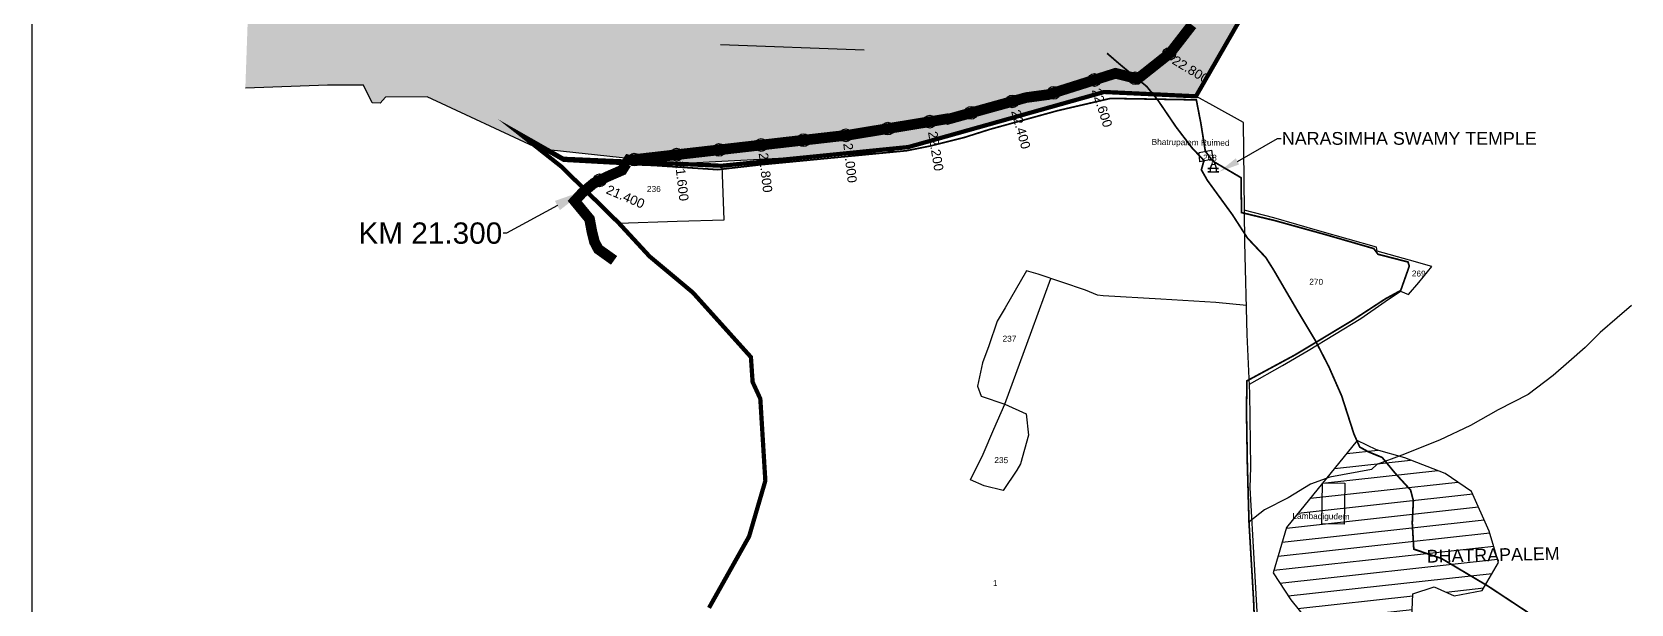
# Model space of a CAD drawing. Header units: millimetres. Extents: x 361522 to 370455, y 1839483 to 1850647.
# Drawn here: x 361522 to 365278, y 1844329 to 1845672 of the extents above; entities that cross this region are included whole.
import ezdxf
from ezdxf import colors
from ezdxf.entities.mleader import LeaderData, LeaderLine
from ezdxf.enums import TextEntityAlignment as Align
from ezdxf.math import Vec2, Vec3

# ---------------------------------------------------------------- set-up
doc = ezdxf.new("R2010")
doc.units = ezdxf.units.MM
doc.header["$PDMODE"] = 32
doc.header["$PDSIZE"] = 30
for name, color, linetype in [('BND', 6, 'Continuous'), ('CSMark', 72, 'Continuous'), ('DIMENSION', 1, 'Continuous'), ('FRL', 3, 'Continuous'), ('Plot', 7, 'Continuous'), ('ROADS', 50, 'Continuous'), ('VILLAGE AREA', 1, 'Continuous')]:
    doc.layers.add(name, color=color, linetype=linetype)
doc.styles.get("Standard").update_dxf_attribs({"font": 'arial.ttf'})
doc.dimstyles.get("Standard").update_dxf_attribs({"dimtxt": 0.18, "dimasz": 0.18, "dimexe": 0.18, "dimexo": 0.0625, "dimgap": 0.09, "dimtad": 0, "dimtih": 1, "dimtoh": 1, "dimdec": 4, "dimzin": 0, "dimdsep": 46, "dimtxsty": 'Standard', "dimcen": 0.09, "dimadec": 0, "dimazin": 0, "dimtfac": 1, "dimtdec": 4, "dimtofl": 0, "dimtmove": 0, "dimatfit": 3, "dimfxl": 1, "dimtolj": 1, "dimtzin": 0, "dimarcsym": 0})

msp = doc.modelspace()

# ---------------------------------------------------------------- hatches: boundary and pattern name
h = msp.add_hatch()
h.set_pattern_fill('DASH,_O', color=4, scale=20, angle=45)
h.set_pattern_definition([(45, (0, 0), (7e-15, 89.8025612), [63.5, -63.5])])
edge = h.paths.add_edge_path()
edge.add_line((369972.5, 1850035), (369973.5, 1850437.3))
edge.add_line((369973.5, 1850437.3), (369901.1, 1850435.9))
edge.add_line((369901.1, 1850435.9), (369863.2, 1850432))
edge.add_line((369863.2, 1850432), (369636.1, 1850417.2))
edge.add_line((369636.1, 1850417.2), (369473.7, 1850396.9))
edge.add_line((369473.7, 1850396.9), (369263.9, 1850383.4))
edge.add_line((369263.9, 1850383.4), (369125.1, 1850352.9))
edge.add_line((369125.1, 1850352.9), (368996.5, 1850292.1))
edge.add_line((368996.5, 1850292.1), (368861.2, 1850204.2))
edge.add_line((368861.2, 1850204.2), (368671.7, 1850102.8))
edge.add_line((368671.7, 1850102.8), (368448.3, 1850018.3))
edge.add_line((368448.3, 1850018.3), (368272.4, 1849913.5))
edge.add_line((368272.4, 1849913.5), (368004.2, 1849827.1))
edge.add_line((368004.2, 1849827.1), (367788.8, 1849714.8))
edge.add_line((367788.8, 1849714.8), (367519.3, 1849605.2))
edge.add_line((367519.3, 1849605.2), (367186.6, 1849449))
edge.add_line((367186.6, 1849449), (366786.7, 1849232))
edge.add_line((366786.7, 1849232), (366520.6, 1849095.8))
edge.add_line((366520.6, 1849095.8), (366203.8, 1848968.1))
edge.add_line((366203.8, 1848968.1), (366030.8, 1848868.4))
edge.add_line((366030.8, 1848868.4), (365841.2, 1848735.4))
edge.add_line((365841.2, 1848735.4), (365673, 1848657.9))
edge.add_arc((365678.8, 1848638.8), 20, 106.8474, 172.1337)
edge.add_arc((366210.4, 1848161.8), 730.8, 138.9743, 154.1147)
edge.add_line((365552.9, 1848480.9), (365495.4, 1848364.8))
edge.add_arc((365995.6, 1848175.1), 535, 159.2374, 179.5382)
edge.add_line((365460.7, 1848179.4), (365365.8, 1848042.3))
edge.add_line((365365.8, 1848042.3), (365228.7, 1847989.9))
edge.add_line((365228.7, 1847989.9), (365128.7, 1847897.9))
edge.add_line((365128.7, 1847897.9), (364872.5, 1847479.8))
edge.add_line((364872.5, 1847479.8), (364843.9, 1847422.6))
edge.add_line((364843.9, 1847422.6), (364815.2, 1847365.4))
edge.add_line((364815.2, 1847365.4), (364786.6, 1847308.2))
edge.add_line((364786.6, 1847308.2), (364757.9, 1847250.9))
edge.add_line((364757.9, 1847250.9), (364729.1, 1847193.6))
edge.add_line((364729.1, 1847193.6), (364700.4, 1847136.2))
edge.add_line((364700.4, 1847136.2), (364671.5, 1847078.7))
edge.add_line((364671.5, 1847078.7), (364642.5, 1847021.1))
edge.add_line((364642.5, 1847021.1), (364613.5, 1846963.4))
edge.add_line((364613.5, 1846963.4), (364584.3, 1846905.5))
edge.add_line((364584.3, 1846905.5), (364555.1, 1846847.6))
edge.add_line((364555.1, 1846847.6), (364525.7, 1846789.4))
edge.add_line((364525.7, 1846789.4), (364496.1, 1846731.1))
edge.add_line((364496.1, 1846731.1), (364466.3, 1846672.7))
edge.add_line((364466.3, 1846672.7), (364436.1, 1846614.5))
edge.add_line((364436.1, 1846614.5), (364405.2, 1846556.6))
edge.add_line((364405.2, 1846556.6), (364373.3, 1846499.4))
edge.add_line((364373.3, 1846499.4), (364340.3, 1846443))
edge.add_line((364340.3, 1846443), (364305.8, 1846387.8))
edge.add_line((364305.8, 1846387.8), (364269.8, 1846333.9))
edge.add_line((364269.8, 1846333.9), (364231.8, 1846281.7))
edge.add_line((364231.8, 1846281.7), (364191.8, 1846231.3))
edge.add_line((364191.8, 1846231.3), (364149.4, 1846183))
edge.add_line((364149.4, 1846183), (364104.4, 1846137.1))
edge.add_line((364104.4, 1846137.1), (364056.7, 1846093.8))
edge.add_line((364056.7, 1846093.8), (364005.8, 1846053.3))
edge.add_line((364005.8, 1846053.3), (363952.1, 1846016.2))
edge.add_line((363952.1, 1846016.2), (363895.7, 1845983.3))
edge.add_line((363895.7, 1845983.3), (363837.1, 1845955.3))
edge.add_line((363837.1, 1845955.3), (363776.7, 1845933.1))
edge.add_line((363776.7, 1845933.1), (363714.9, 1845917.5))
edge.add_line((363714.9, 1845917.5), (363651.9, 1845907.8))
edge.add_line((363651.9, 1845907.8), (363588, 1845902.5))
edge.add_line((363588, 1845902.5), (363523.3, 1845899.8))
edge.add_line((363523.3, 1845899.8), (363458.1, 1845898.2))
edge.add_line((363458.1, 1845898.2), (363392.5, 1845895.9))
edge.add_line((363392.5, 1845895.9), (363326.8, 1845891.8))
edge.add_line((363326.8, 1845891.8), (363261, 1845886.6))
edge.add_line((363261, 1845886.6), (363195.4, 1845881))
edge.add_line((363195.4, 1845881), (363130, 1845876.1))
edge.add_line((363130, 1845876.1), (363065, 1845872.5))
edge.add_line((363065, 1845872.5), (363000.6, 1845871.3))
edge.add_line((363000.6, 1845871.3), (362936.8, 1845873.1))
edge.add_line((362936.8, 1845873.1), (362873.9, 1845879))
edge.add_line((362873.9, 1845879), (362811.9, 1845889.7))
edge.add_line((362811.9, 1845889.7), (362750.9, 1845905.9))
edge.add_line((362750.9, 1845905.9), (362690.9, 1845927.1))
edge.add_line((362690.9, 1845927.1), (362631.5, 1845951.9))
edge.add_line((362631.5, 1845951.9), (362572.5, 1845978.9))
edge.add_line((362572.5, 1845978.9), (362513.5, 1846006.6))
edge.add_line((362513.5, 1846006.6), (362454.2, 1846033.8))
edge.add_line((362454.2, 1846033.8), (362394.4, 1846059.1))
edge.add_line((362394.4, 1846059.1), (362333.7, 1846080.9))
edge.add_line((362333.7, 1846080.9), (362272, 1846098.2))
edge.add_line((362272, 1846098.2), (362209.1, 1846110.9))
edge.add_line((362209.1, 1846110.9), (362145.4, 1846119.6))
edge.add_line((362145.4, 1846119.6), (362081, 1846124.8))
edge.add_line((362081, 1846124.8), (362043.5, 1846126.3))
edge.add_line((362043.5, 1846126.3), (362022.8, 1845540.1))
edge.add_line((362022.8, 1845540.1), (362216, 1845547.5))
edge.add_line((362216, 1845547.5), (362300.6, 1845547))
edge.add_line((362300.6, 1845547), (362320.4, 1845505.3))
edge.add_line((362320.4, 1845505.3), (362339.3, 1845504.7))
edge.add_line((362339.3, 1845504.7), (362352.2, 1845518.6))
edge.add_line((362352.2, 1845518.6), (362450.3, 1845520.1))
edge.add_line((362450.3, 1845520.1), (362712.6, 1845397.4))
edge.add_line((362712.6, 1845397.4), (363038.7, 1845362.4))
edge.add_line((363038.7, 1845362.4), (363526.7, 1845388.4))
edge.add_line((363526.7, 1845388.4), (364040.3, 1845531.1))
edge.add_line((364040.3, 1845531.1), (364255.8, 1845521))
edge.add_line((364255.8, 1845521), (364342.1, 1845671))
edge.add_line((364342.1, 1845671), (365004.6, 1846711.3))
edge.add_line((365004.6, 1846711.3), (365605.4, 1847420.4))
edge.add_line((365605.4, 1847420.4), (365918.3, 1847841.6))
edge.add_line((365918.3, 1847841.6), (365878.7, 1848090.8))
edge.add_line((365878.7, 1848090.8), (365924, 1848305))
edge.add_line((365924, 1848305), (366156.5, 1848619.5))
edge.add_line((366156.5, 1848619.5), (366280.2, 1848725.3))
edge.add_line((366280.2, 1848725.3), (366437.8, 1848794.5))
edge.add_line((366437.8, 1848794.5), (366629.9, 1848860.6))
edge.add_line((366629.9, 1848860.6), (366661.1, 1848902.5))
edge.add_line((366661.1, 1848902.5), (366851.1, 1849031))
edge.add_line((366851.1, 1849031), (367076, 1849132))
edge.add_line((367076, 1849132), (367572, 1849263.5))
edge.add_line((367572, 1849263.5), (367784.8, 1849294.3))
edge.add_line((367784.8, 1849294.3), (368319.3, 1849535.4))
edge.add_line((368319.3, 1849535.4), (368559.9, 1849652.3))
edge.add_line((368559.9, 1849652.3), (368808.4, 1849776.7))
edge.add_line((368808.4, 1849776.7), (369389.2, 1850008.7))
edge.add_line((369389.2, 1850008.7), (369588.7, 1850036.9))
edge.add_line((369588.7, 1850036.9), (369888.9, 1850054.2))
edge.add_line((369888.9, 1850054.2), (369972.5, 1850035))
at = {"layer": 'VILLAGE AREA'}
h = msp.add_hatch(dxfattribs=at)
h.set_pattern_fill('ANSI31', color=256, scale=10, angle=321.290947, style=0)
h.paths.add_polyline_path([(364634.7, 1844712.4), (364468.7, 1844508.2), (364437, 1844402), (364478.3, 1844338.6), (364531.5, 1844273.4), (364576.5, 1844221), (364613.4, 1844197.4), (364735.1, 1844166.5), (364843.6, 1844200.4), (364843.6, 1844258.6), (364763.1, 1844295.5), (364765.4, 1844352.3), (364815.5, 1844369.2), (364862.7, 1844347.9), (364928.4, 1844360.4), (364966.8, 1844426), (364944.6, 1844499.8), (364903.3, 1844593), (364841.3, 1844635), (364746.2, 1844671.9), (364679.8, 1844691)])

# ---------------------------------------------------------------- linework, layer by layer
at = {"color": 4}
msp.add_lwpolyline([(365004.6, 1846711.3), (364342.1, 1845671), (364255.8, 1845521), (364040.3, 1845531.1), (363526.7, 1845388.4), (363038.7, 1845362.4), (362712.6, 1845397.4), (362450.3, 1845520.1), (362352.2, 1845518.6), (362339.3, 1845504.7), (362320.4, 1845505.3), (362300.6, 1845547), (362216, 1845547.5), (362022.8, 1845540.1)], dxfattribs=at)
for p in [(364192.8, 1845620.5), (364017.2, 1845559.2), (364113.3, 1845563.4), (363824.2, 1845508.9), (363921.8, 1845529.1), (363727.8, 1845482.2), (363532, 1845445.1), (363630.6, 1845461.4), (363135.2, 1845395.1), (363234.5, 1845406.5), (363333.9, 1845417.9), (363433.3, 1845429.2), (362936.5, 1845372.4), (363035.8, 1845383.8), (362855, 1845323.5)]:
    msp.add_point(p)
at = {"layer": 'BND', "lineweight": 30, "const_width": 10}
msp.add_lwpolyline([(363112, 1844319.5), (363206.1, 1844487.1), (363244.3, 1844617.9), (363232.5, 1844810.6), (363214.4, 1844849.9), (363210.4, 1844908.5), (363074, 1845060.1), (362972.2, 1845145.1), (362900.1, 1845223.2), (362827.6, 1845294.5), (362765.4, 1845355.6), (362670.5, 1845430.6), (362769.7, 1845374.2), (362935.8, 1845367), (363141.6, 1845357.8), (363333.7, 1845377), (363580, 1845401.7), (363820.5, 1845469.3), (364040.3, 1845531.1), (364255.8, 1845521), (364307.2, 1845610.3), (364377, 1845731.7)], dxfattribs=at)
at = {"layer": 'FRL', "color": 84}
msp.add_lwpolyline([(362889, 1845135.6, 25, 25, 0), (362851.9, 1845162, 25, 25, 0), (362843, 1845178.8, 25, 25, 0), (362836.7, 1845204, 25, 25, 0), (362831.4, 1845232.6, 25, 25, 0), (362796.5, 1845275, 25, 25, 0), (362814.1, 1845294.2, 25, 25, 0), (362841.4, 1845316.8, 25, 25, 0), (362873.5, 1845332.5, 25, 25, 0), (362907.8, 1845347.4, 25, 25, 0), (362922.9, 1845371.3, 25, 25, 0), (362924, 1845371, 25, 25, 0), (363440, 1845430, 25, 25, 0), (363671, 1845468, 25, 25, 0), (363673, 1845467, 25, 25, 0), (363857, 1845518, 25, 25, 0), (363909, 1845525, 25, 25, 0), (364067, 1845575, 25, 25, 0), (364119, 1845562, 25, 25, 0), (364194.9, 1845622.2, 25, 25, 0), (364246.6, 1845688.8, 25, 25, 0)], format="xyseb", dxfattribs=at)
at = {"layer": 'Plot'}
msp.add_lwpolyline([(370454.4, 1850646.9), (361521.6, 1850646.9), (361521.6, 1839485.3), (370454.4, 1839485.3)], close=True, dxfattribs=at)
at = {"layer": 'Plot', "color": 0}
for points in [[(364405.4, 1844213.9), (364393.5, 1844421), (364383.5, 1844601.6), (364384.8, 1844650.3), (364382.2, 1844823.8), (364376.5, 1844961.3), (364371, 1845177.4), (364368.8, 1845325.8), (364367.8, 1845459.8), (364295.4, 1845499.6), (364255.8, 1845521)], [(364263.7, 1845389.2), (364292.4, 1845394.1), (364295.8, 1845373.3), (364264.6, 1845367.4), (364263.7, 1845389.2)], [(362900.1, 1845223.2), (363037.2, 1845227.5), (363147.3, 1845230.9), (363142.8, 1845357.9)], [(364293.6, 1845365.3), (364293.4, 1845361), (364300.3, 1845361.6), (364300.2, 1845364.9), (364300.3, 1845361.6), (364304.3, 1845351.2), (364308.6, 1845351.1), (364304.3, 1845351.2), (364284, 1845351.1), (364289.2, 1845351.1), (364293.4, 1845361), (364289.2, 1845351.1), (364288.9, 1845343.8), (364283.6, 1845343.7), (364288.9, 1845343.8), (364309.9, 1845343.4), (364304.1, 1845343.5), (364304.3, 1845351.2)], [(364381.3, 1844844.7), (364459.3, 1844888.9), (364519.7, 1844924), (364643.4, 1844999.4), (364700.6, 1845038.9), (364736.5, 1845063), (364755.3, 1845055.2), (364779.2, 1845083.7), (364809.7, 1845121.4), (364757.5, 1845136.1), (364681.6, 1845157.3), (364680, 1845166.5), (364680, 1845166.5), (364547.1, 1845204.5), (364438.7, 1845235.5), (364369, 1845253.5)], [(364374.7, 1845029.8), (364302.5, 1845036.7), (364173.6, 1845044.5), (364038.1, 1845052.7), (364024.8, 1845054.1), (363996, 1845065.8), (363940.9, 1845084.8), (363885.2, 1845103.2), (363857.7, 1845111.1), (363857.7, 1845111.1), (363807.7, 1845024.2), (363789.1, 1844992.5), (363769.5, 1844934.9), (363754.6, 1844894.7), (363743, 1844840.1), (363751.2, 1844816.6), (363807, 1844798.2), (363857, 1844775.1), (363862.5, 1844725.4), (363844, 1844657.7), (363835.4, 1844643.1), (363802.9, 1844594.9), (363758.2, 1844605.9), (363726.2, 1844620.4), (363756, 1844680.1), (363781.2, 1844739.3), (363807, 1844798.2), (363870.1, 1844971.3), (363914.7, 1845093.4)], [(365279.3, 1845029.4), (365245, 1845000.6), (365205.6, 1844966.1), (365170.1, 1844931.3), (365131.9, 1844897.5), (365094.7, 1844865.3), (365036.1, 1844820.7), (364965.6, 1844784.6), (364900.9, 1844747.8), (364828.3, 1844713.6), (364739.1, 1844678.1), (364680.6, 1844655.9), (364668.1, 1844644.5), (364570.4, 1844626.2), (364524.5, 1844610.3), (364472.2, 1844578.2), (364416.7, 1844549.8), (364380.4, 1844520.8)]]:
    msp.add_lwpolyline(points, dxfattribs=at)
msp.add_lwpolyline([(364552.9, 1844612.9), (364605.4, 1844612.2), (364604.1, 1844515.9), (364551.6, 1844516.6)], close=True, dxfattribs=at)
at = {"layer": 'ROADS', "color": 40, "const_width": 4}
for points in [[(365035.7, 1844308.7), (364941.4, 1844370.9), (364831.9, 1844435.8), (364767.5, 1844457.4), (364763.9, 1844519.3), (364766.5, 1844571.2), (364760, 1844596.1), (364724.1, 1844635.3), (364693.2, 1844672.8), (364660.9, 1844685.9), (364640.5, 1844697.2), (364627, 1844727.6), (364598.1, 1844817.3), (364567.8, 1844886.2), (364536.5, 1844946.9), (364495.4, 1845015.4), (364438.8, 1845112.3), (364419.9, 1845142.4), (364377, 1845187.8), (364341.5, 1845242.8), (364282.7, 1845323.5), (364268.5, 1845348.4), (364274.7, 1845370.1), (364246.7, 1845399.7), (364209.4, 1845448.5), (364166.7, 1845511.4), (364140.2, 1845544), (364077.3, 1845595.8), (364047, 1845622)], [(364394.4, 1844260.4), (364391.1, 1844338.9), (364385.5, 1844433.9), (364380.4, 1844520.8), (364376.5, 1844658.3), (364374.5, 1844782), (364375.5, 1844852.6), (364488.7, 1844913.7), (364621.7, 1844993.7), (364701, 1845045.4), (364736.7, 1845064.8), (364751.4, 1845106.3), (364756.9, 1845122), (364754, 1845131.8), (364683.4, 1845150), (364673.6, 1845163.3), (364565.1, 1845194.7), (364440.7, 1845229.2), (364362.9, 1845247.8), (364361.7, 1845329.8), (364295, 1845369), (364277.8, 1845392), (364267.5, 1845456.8), (364256.7, 1845512.6), (364163.3, 1845514.2), (364054.9, 1845516), (363931.1, 1845487.3), (363771.4, 1845443.3), (363711.3, 1845424.2), (363630.1, 1845403.9), (363577, 1845393.3), (363476.4, 1845383.6), (363338.4, 1845370.3), (363230, 1845359.9), (363132.7, 1845348.7), (362982.2, 1845358.6), (362886.5, 1845362.3), (362769.9, 1845368.8), (362691, 1845413.8)]]:
    msp.add_lwpolyline(points, dxfattribs=at)
at = {"layer": 'VILLAGE AREA'}
msp.add_lwpolyline([(364634.7, 1844712.4), (364468.7, 1844508.2), (364437, 1844402), (364478.3, 1844338.6), (364531.5, 1844273.4), (364576.5, 1844221), (364613.4, 1844197.4), (364735.1, 1844166.5), (364843.6, 1844200.4), (364843.6, 1844258.6), (364763.1, 1844295.5), (364765.4, 1844352.3), (364815.5, 1844369.2), (364862.7, 1844347.9), (364928.4, 1844360.4), (364966.8, 1844426), (364944.6, 1844499.8), (364903.3, 1844593), (364841.3, 1844635), (364746.2, 1844671.9), (364679.8, 1844691), (364634.7, 1844712.4)], dxfattribs=at)

# ---------------------------------------------------------------- texts
at = {"layer": 'CSMark', "color": 1}
msp.add_text('22.800', height=22, rotation=328.7279, dxfattribs=at).set_placement((364283.7, 1845559.6), align=Align.MIDDLE_RIGHT)
for s, rotation, p in [('22.600', 287.5603, (364021.3, 1845538.8)), ('22.400', 285.492, (363832, 1845488.6)), ('22.000', 276.5229, (363438.2, 1845411.2)), ('22.200', 279.3416, (363637.2, 1845438.6)), ('21.800', 276.5229, (363239.5, 1845388.5)), ('21.600', 276.5229, (363042.9, 1845368.5)), ('21.400', 336.93, (362872.6, 1845303.7))]:
    msp.add_text(s, height=22, rotation=rotation, dxfattribs=at).set_placement(p, align=Align.MIDDLE_LEFT)
at = {"layer": 'DIMENSION', "color": 0}
for s, height, p in [('Bhatrupalem Ruimed', 13.941, (364243.2, 1845412.7)), ('268', 13.94, (364288.5, 1845376.8)), ('236', 13.94, (362982.4, 1845303.3)), ('269', 13.94, (364779.1, 1845104.7)), ('270', 13.94, (364538.3, 1845085.3)), ('237', 13.94, (363817.7, 1844951.7)), ('235', 13.94, (363798.5, 1844666.5)), ('Lambadigudem', 13.941, (364549.5, 1844534.7)), ('1', 13.9, (363784.4, 1844377.7))]:
    msp.add_text(s, height=height, rotation=359.2329, dxfattribs=at).set_placement(p, align=Align.MIDDLE_CENTER)
at = {"layer": 'VILLAGE AREA'}
msp.add_text('BHATRAPALEM', height=30, rotation=1.2909, dxfattribs=at).set_placement((364798.3, 1844425.6))

# ---------------------------------------------------------------- leaders
at = {"color": 4}
msp.add_leader([(363476.1, 1845629), (363138.8, 1845641.5)], dimstyle='Standard', override={"dimasz": 150}, dxfattribs=at)
at = {"color": 5}
ml = msp.add_multileader_mtext('Standard', dxfattribs=at)
ml.set_content('NARASIMHA SWAMY TEMPLE', color=5)
ml.set_leader_properties()
ml.build(insert=Vec2(0, 0))
ml.multileader.update_dxf_attribs({"arrow_head_size": 50})
ctx = ml.context
ctx.base_point, ctx.char_height, ctx.arrow_head_size, ctx.plane_origin = Vec3(364455.7, 1845421.8), 30, 50, Vec3(364295.9, 1845567.9)
notes = []
notes.append((ctx, [(0, (1, 1, 0), (364447.7, 1845421.8), (1, 0), 8, [(0, [(364309.9, 1845343.4)], 0, [])])]))
ctx.mtext.insert, ctx.mtext.flow_direction = Vec3(364457.7, 1845437.1), 5
ml = msp.add_multileader_mtext('Standard', dxfattribs=at)
ml.set_content('KM 21.300', color=5)
ml.set_leader_properties()
ml.build(insert=Vec2(0, 0))
ml.multileader.update_dxf_attribs({"arrow_head_size": 75})
ctx = ml.context
ctx.base_point, ctx.char_height, ctx.arrow_head_size, ctx.plane_origin = Vec3(362294.9, 1845199.2), 50, 75, Vec3(362248.2, 1845378.3)
ctx.text_align_type = 2
notes.append((ctx, [(1, (1, 1, 0), (362636.3, 1845199.2), (-1, 0), 8, [(0, [(362821.6, 1845300.4)], 0, [])])]))
ctx.mtext.insert, ctx.mtext.alignment, ctx.mtext.flow_direction = Vec3(362626.3, 1845224.7), 3, 5
for ctx, leaders in notes:
    for number, flags, end, landing, length, lines in leaders:
        leader = LeaderData()
        leader.index, (leader.has_last_leader_line, leader.has_dogleg_vector, leader.attachment_direction) = number, flags
        leader.last_leader_point, leader.dogleg_vector, leader.dogleg_length = Vec3(end), Vec3(landing), length
        for number, points, colour, breaks in lines:
            line = LeaderLine()
            line.index, line.vertices, line.color, line.breaks = number, Vec3.list(points), colors.encode_raw_color(colour), breaks
            leader.lines.append(line)
        ctx.leaders.append(leader)

doc.saveas('drawing.dxf')
